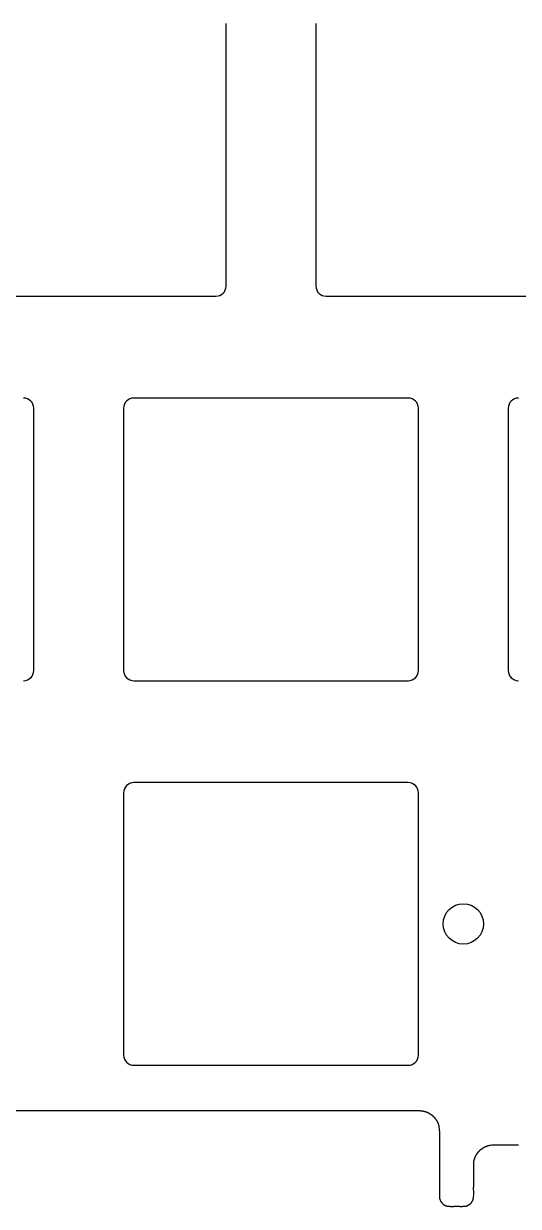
# Model space of a CAD drawing. Header units: millimetres. Extents: x -9 to 276, y -90 to 14.
# Drawn here: x 183 to 207.5, y -90.2 to -31.6 of the extents above; entities that cross this region are included whole.
import ezdxf

# ---------------------------------------------------------------- set-up
doc = ezdxf.new("R2010")
doc.units = ezdxf.units.MM
doc.layers.add('BLACK', color=7, linetype='CONTINUOUS')

msp = doc.modelspace()

# ---------------------------------------------------------------- linework, layer by layer
at = {"layer": 'BLACK', "linetype": 'Continuous'}
for p, q in [((193.03895, -44.60205), (193.03895, -31.60205)), ((197.48895, -31.60205), (197.48895, -44.60205)), ((178.93895, -45.10205), (192.53895, -45.10205)), ((197.98895, -45.10205), (211.58895, -45.10205)), ((202.06395, -50.15205), (188.46395, -50.15205)), ((183.51395, -63.65205), (183.51395, -50.65205)), ((187.96395, -50.65205), (187.96395, -63.65205)), ((202.56395, -63.65205), (202.56395, -50.65205)), ((207.01395, -50.65205), (207.01395, -63.65205)), ((188.46395, -64.15205), (202.06395, -64.15205)), ((187.964675, -69.704101), (187.964675, -82.704099)), ((202.064675, -69.2041), (188.464676, -69.2041)), ((202.564675, -82.7041), (202.564675, -69.7041)), ((188.464676, -83.2041), (202.064675, -83.2041)), ((177.178813, -85.45), (183.94907, -85.45)), ((183.94907, -85.45), (187.334198, -85.45)), ((187.334198, -85.45), (190.719326, -85.45)), ((190.719326, -85.45), (192.41189, -85.45)), ((192.41189, -85.45), (194.104454, -85.45)), ((194.104454, -85.45), (195.797018, -85.45)), ((195.797018, -85.45), (196.6433, -85.45)), ((196.6433, -85.45), (197.066441, -85.45)), ((197.066441, -85.45), (197.489582, -85.45)), ((197.489582, -85.45), (197.983726, -85.45)), ((197.983726, -85.45), (198.457241, -85.45)), ((198.457241, -85.45), (199.342385, -85.45)), ((199.342385, -85.45), (199.490443, -85.449999)), ((199.490443, -85.449999), (200.145015, -85.45)), ((200.145015, -85.45), (200.18981, -85.450001)), ((200.18981, -85.450001), (200.515387, -85.45)), ((200.515387, -85.45), (200.584093, -85.449996)), ((200.584093, -85.449996), (200.86513, -85.45)), ((200.86513, -85.45), (200.941156, -85.450012)), ((200.941156, -85.450012), (201.111631, -85.450033)), ((201.111631, -85.450033), (201.199644, -85.450026)), ((201.199644, -85.450026), (201.287696, -85.45)), ((201.287696, -85.45), (201.380877, -85.449948)), ((201.380877, -85.449948), (201.464205, -85.449901)), ((201.464205, -85.449901), (201.546798, -85.449878)), ((201.546798, -85.449878), (201.628893, -85.449903)), ((201.628893, -85.449903), (201.66983, -85.449941)), ((201.66983, -85.449941), (201.710732, -85.45)), ((201.710732, -85.45), (201.798261, -85.450187)), ((201.798261, -85.450187), (201.881102, -85.450367)), ((201.881102, -85.450367), (201.92272, -85.450428)), ((201.92272, -85.450428), (201.964519, -85.450456)), ((201.964519, -85.450456), (202.006535, -85.450438)), ((202.006535, -85.450438), (202.048803, -85.450364)), ((202.048803, -85.450364), (202.091359, -85.450222)), ((202.091359, -85.450222), (202.112757, -85.450121)), ((202.112757, -85.450121), (202.13424, -85.45)), ((202.13424, -85.45), (202.175309, -85.449713)), ((202.175309, -85.449713), (202.227036, -85.449294)), ((202.227036, -85.449294), (202.270307, -85.44894)), ((202.270307, -85.44894), (202.313389, -85.448629)), ((202.313389, -85.448629), (202.334806, -85.448502)), ((202.334806, -85.448502), (202.356111, -85.448401)), ((202.356111, -85.448401), (202.377281, -85.448332)), ((202.377281, -85.448332), (202.398297, -85.4483)), ((202.398297, -85.4483), (202.419135, -85.44831)), ((202.419135, -85.44831), (202.439774, -85.448368)), ((202.439774, -85.448368), (202.460193, -85.448478)), ((202.460193, -85.448478), (202.48037, -85.448645)), ((202.48037, -85.448645), (202.500282, -85.448876)), ((202.500282, -85.448876), (202.519909, -85.449175)), ((202.519909, -85.449175), (202.529609, -85.449352)), ((202.529609, -85.449352), (202.539229, -85.449548)), ((202.539229, -85.449548), (202.548766, -85.449764)), ((202.548766, -85.449764), (202.558219, -85.45)), ((202.558219, -85.45), (202.566895, -85.450237)), ((202.566895, -85.450237), (202.575498, -85.450494)), ((202.575498, -85.450494), (202.583523, -85.450754)), ((202.583523, -85.450754), (202.591486, -85.451033)), ((202.591486, -85.451033), (202.598992, -85.451316)), ((202.598992, -85.451316), (202.606445, -85.451619)), ((202.606445, -85.451619), (202.613525, -85.451926)), ((202.613525, -85.451926), (202.620559, -85.452253)), ((202.620559, -85.452253), (202.62728, -85.452585)), ((202.62728, -85.452585), (202.633962, -85.452936)), ((202.633962, -85.452936), (202.640377, -85.453293)), ((202.640377, -85.453293), (202.646757, -85.453669)), ((202.646757, -85.453669), (202.652907, -85.454052)), ((202.652907, -85.454052), (202.659026, -85.454453)), ((202.659026, -85.454453), (202.664944, -85.454861)), ((202.664944, -85.454861), (202.670834, -85.455288)), ((202.670834, -85.455288), (202.676548, -85.455723)), ((202.676548, -85.455723), (202.682236, -85.456176)), ((202.682236, -85.456176), (202.687767, -85.456637)), ((202.687767, -85.456637), (202.693276, -85.457116)), ((202.693276, -85.457116), (202.698645, -85.457603)), ((202.698645, -85.457603), (202.703994, -85.45811)), ((202.703994, -85.45811), (202.709217, -85.458624)), ((202.709217, -85.458624), (202.714421, -85.459157)), ((202.714421, -85.459157), (202.719513, -85.459699)), ((202.719513, -85.459699), (202.724588, -85.460259)), ((202.724588, -85.460259), (202.729561, -85.460829)), ((202.729561, -85.460829), (202.734519, -85.461417)), ((202.734519, -85.461417), (202.739384, -85.462014)), ((202.739384, -85.462014), (202.744235, -85.462631)), ((202.744235, -85.462631), (202.749003, -85.463256)), ((202.749003, -85.463256), (202.753759, -85.463901)), ((202.753759, -85.463901), (202.758437, -85.464556)), ((202.758437, -85.464556), (202.763106, -85.465229)), ((202.763106, -85.465229), (202.767704, -85.465913)), ((202.767704, -85.465913), (202.772293, -85.466616)), ((202.772293, -85.466616), (202.776818, -85.467329)), ((202.776818, -85.467329), (202.781335, -85.468062)), ((202.781335, -85.468062), (202.785794, -85.468805)), ((202.785794, -85.468805), (202.790245, -85.469568)), ((202.790245, -85.469568), (202.794644, -85.470342)), ((202.794644, -85.470342), (202.799036, -85.471136)), ((202.799036, -85.471136), (202.803381, -85.471941)), ((202.803381, -85.471941), (202.807719, -85.472766)), ((202.807719, -85.472766), (202.812015, -85.473603)), ((202.812015, -85.473603), (202.816305, -85.474459)), ((202.816305, -85.474459), (202.820556, -85.475328)), ((202.820556, -85.475328), (202.824803, -85.476217)), ((202.824803, -85.476217), (202.829015, -85.477119)), ((202.829015, -85.477119), (202.833223, -85.478041)), ((202.833223, -85.478041), (202.837399, -85.478976)), ((202.837399, -85.478976), (202.841573, -85.479932)), ((202.841573, -85.479932), (202.845719, -85.480902)), ((202.845719, -85.480902), (202.849863, -85.481891)), ((202.849863, -85.481891), (202.853981, -85.482896)), ((202.853981, -85.482896), (202.858098, -85.483921)), ((202.858098, -85.483921), (202.862193, -85.484961)), ((202.862193, -85.484961), (202.866288, -85.486021)), ((202.866288, -85.486021), (202.870363, -85.487098)), ((202.870363, -85.487098), (202.874439, -85.488195)), ((202.874439, -85.488195), (202.878497, -85.489308)), ((202.878497, -85.489308), (202.882557, -85.490443)), ((202.882557, -85.490443), (202.886603, -85.491595)), ((202.886603, -85.491595), (202.890651, -85.492768)), ((202.890651, -85.492768), (202.89468, -85.493956)), ((202.89468, -85.493956), (202.902746, -85.496398)), ((202.902746, -85.496398), (202.91083, -85.498929)), ((202.91083, -85.498929), (202.918929, -85.501548)), ((202.918929, -85.501548), (202.92704, -85.504256)), ((202.92704, -85.504256), (202.935161, -85.507052)), ((202.935161, -85.507052), (202.939225, -85.508482)), ((202.939225, -85.508482), (202.943289, -85.509934)), ((202.943289, -85.509934), (202.947355, -85.511408)), ((202.947355, -85.511408), (202.951421, -85.512903)), ((202.951421, -85.512903), (202.955488, -85.51442)), ((202.955488, -85.51442), (202.959555, -85.515958)), ((202.959555, -85.515958), (202.963621, -85.517518)), ((202.963621, -85.517518), (202.967687, -85.519098)), ((202.967687, -85.519098), (202.971752, -85.5207)), ((202.971752, -85.5207), (202.975816, -85.522323)), ((202.975816, -85.522323), (202.979877, -85.523966)), ((202.979877, -85.523966), (202.983938, -85.525631)), ((202.983938, -85.525631), (202.987995, -85.527316)), ((202.987995, -85.527316), (202.99205, -85.529022)), ((202.99205, -85.529022), (202.996102, -85.530748)), ((202.996102, -85.530748), (203.000151, -85.532494)), ((203.000151, -85.532494), (203.004196, -85.534261)), ((203.004196, -85.534261), (203.008237, -85.536048)), ((203.008237, -85.536048), (203.012274, -85.537855)), ((203.012274, -85.537855), (203.016307, -85.539682)), ((203.016307, -85.539682), (203.020333, -85.541528)), ((203.020333, -85.541528), (203.024356, -85.543394)), ((203.024356, -85.543394), (203.028371, -85.54528)), ((203.028371, -85.54528), (203.032383, -85.547185)), ((203.032383, -85.547185), (203.036386, -85.549109)), ((203.036386, -85.549109), (203.040386, -85.551053)), ((203.040386, -85.551053), (203.044376, -85.553014)), ((203.044376, -85.553014), (203.048361, -85.554996)), ((203.048361, -85.554996), (203.052336, -85.556995)), ((203.052336, -85.556995), (203.056307, -85.559014)), ((203.056307, -85.559014), (203.060266, -85.561051)), ((203.060266, -85.561051), (203.06422, -85.563106)), ((203.06422, -85.563106), (203.068163, -85.565179)), ((203.068163, -85.565179), (203.0721, -85.567271)), ((203.0721, -85.567271), (203.076024, -85.569379)), ((203.076024, -85.569379), (203.079943, -85.571507)), ((203.079943, -85.571507), (203.083848, -85.57365)), ((203.083848, -85.57365), (203.087747, -85.575812)), ((203.087747, -85.575812), (203.091632, -85.57799)), ((203.091632, -85.57799), (203.09551, -85.580187)), ((203.09551, -85.580187), (203.099374, -85.582399)), ((203.099374, -85.582399), (203.10323, -85.58463)), ((203.10323, -85.58463), (203.107071, -85.586875)), ((203.107071, -85.586875), (203.110905, -85.589139)), ((203.110905, -85.589139), (203.114723, -85.591417)), ((203.114723, -85.591417), (203.118533, -85.593713)), ((203.118533, -85.593713), (203.122327, -85.596023)), ((203.122327, -85.596023), (203.126112, -85.598352)), ((203.126112, -85.598352), (203.12988, -85.600693)), ((203.12988, -85.600693), (203.13364, -85.603053)), ((203.13364, -85.603053), (203.137382, -85.605425)), ((203.137382, -85.605425), (203.141116, -85.607816)), ((203.141116, -85.607816), (203.14483, -85.610218)), ((203.14483, -85.610218), (203.148536, -85.612639)), ((203.148536, -85.612639), (203.152223, -85.615071)), ((203.152223, -85.615071), (203.155901, -85.617521)), ((203.155901, -85.617521), (203.159559, -85.619982)), ((203.159559, -85.619982), (203.163208, -85.622461)), ((203.163208, -85.622461), (203.166836, -85.62495)), ((203.166836, -85.62495), (203.170455, -85.627457)), ((203.170455, -85.627457), (203.174053, -85.629975)), ((203.174053, -85.629975), (203.177641, -85.632509)), ((203.177641, -85.632509), (203.181208, -85.635054)), ((203.181208, -85.635054), (203.184765, -85.637615)), ((203.184765, -85.637615), (203.1883, -85.640186)), ((203.1883, -85.640186), (203.191825, -85.642774)), ((203.191825, -85.642774), (203.195328, -85.645371)), ((203.195328, -85.645371), (203.19882, -85.647985)), ((203.19882, -85.647985), (203.204797, -85.652517)), ((203.204797, -85.652517), (203.211667, -85.65782)), ((203.211667, -85.65782), (203.218521, -85.663211)), ((203.218521, -85.663211), (203.225356, -85.66869)), ((203.225356, -85.66869), (203.232171, -85.674255)), ((203.232171, -85.674255), (203.238966, -85.679905)), ((203.238966, -85.679905), (203.245738, -85.685641)), ((203.245738, -85.685641), (203.252486, -85.691462)), ((203.252486, -85.691462), (203.259208, -85.697366)), ((203.259208, -85.697366), (203.265904, -85.703352)), ((203.265904, -85.703352), (203.272571, -85.709421)), ((203.272571, -85.709421), (203.279208, -85.715569)), ((203.279208, -85.715569), (203.285813, -85.721797)), ((203.285813, -85.721797), (203.292385, -85.728104)), ((203.292385, -85.728104), (203.298922, -85.734487)), ((203.298922, -85.734487), (203.305421, -85.740946)), ((203.305421, -85.740946), (203.311883, -85.747479)), ((203.311883, -85.747479), (203.318303, -85.754085)), ((203.318303, -85.754085), (203.324682, -85.760762)), ((203.324682, -85.760762), (203.331017, -85.767508)), ((203.331017, -85.767508), (203.337306, -85.774323)), ((203.337306, -85.774323), (203.343547, -85.781204)), ((203.343547, -85.781204), (203.349739, -85.788149)), ((203.349739, -85.788149), (203.35588, -85.795156)), ((203.35588, -85.795156), (203.361967, -85.802225)), ((203.361967, -85.802225), (203.368, -85.809351)), ((203.368, -85.809351), (203.373975, -85.816534)), ((203.373975, -85.816534), (203.379892, -85.823771)), ((203.379892, -85.823771), (203.385748, -85.83106)), ((203.385748, -85.83106), (203.391542, -85.838399)), ((203.391542, -85.838399), (203.397271, -85.845785)), ((203.397271, -85.845785), (203.402934, -85.853216)), ((203.402934, -85.853216), (203.408529, -85.860689)), ((203.408529, -85.860689), (203.414054, -85.868202)), ((203.414054, -85.868202), (203.419507, -85.875753)), ((203.419507, -85.875753), (203.424886, -85.883338)), ((203.424886, -85.883338), (203.430191, -85.890955)), ((203.430191, -85.890955), (203.432815, -85.894775)), ((203.432815, -85.894775), (203.435418, -85.898601)), ((203.435418, -85.898601), (203.438003, -85.902435)), ((203.438003, -85.902435), (203.440567, -85.906274)), ((203.440567, -85.906274), (203.443112, -85.91012)), ((203.443112, -85.91012), (203.445636, -85.913971)), ((203.445636, -85.913971), (203.446335, -85.915044)), ((203.446335, -85.915044), (203.448833, -85.918902)), ((203.448833, -85.918902), (203.45131, -85.922764)), ((203.45131, -85.922764), (203.453753, -85.92661)), ((203.453753, -85.92661), (203.456175, -85.930461)), ((203.456175, -85.930461), (203.458563, -85.934297)), ((203.458563, -85.934297), (203.460932, -85.938138)), ((203.460932, -85.938138), (203.463268, -85.941964)), ((203.463268, -85.941964), (203.465584, -85.945797)), ((203.465584, -85.945797), (203.467869, -85.949616)), ((203.467869, -85.949616), (203.470134, -85.953442)), ((203.470134, -85.953442), (203.472368, -85.957255)), ((203.472368, -85.957255), (203.474583, -85.961075)), ((203.474583, -85.961075), (203.476769, -85.964884)), ((203.476769, -85.964884), (203.478935, -85.9687)), ((203.478935, -85.9687), (203.481073, -85.972505)), ((203.481073, -85.972505), (203.483191, -85.976318)), ((203.483191, -85.976318), (203.485282, -85.980122)), ((203.485282, -85.980122), (203.487354, -85.983934)), ((203.487354, -85.983934), (203.489399, -85.987738)), ((203.489399, -85.987738), (203.491425, -85.991549)), ((203.491425, -85.991549), (203.493425, -85.995353)), ((203.493425, -85.995353), (203.495406, -85.999166)), ((203.495406, -85.999166), (203.497362, -86.002972)), ((203.497362, -86.002972), (203.499299, -86.006787)), ((203.499299, -86.006787), (203.501212, -86.010597)), ((203.501212, -86.010597), (203.503106, -86.014416)), ((203.503106, -86.014416), (203.504976, -86.01823)), ((203.504976, -86.01823), (203.506828, -86.022054)), ((203.506828, -86.022054), (203.508657, -86.025874)), ((203.508657, -86.025874), (203.510467, -86.029704)), ((203.510467, -86.029704), (203.512255, -86.033531)), ((203.512255, -86.033531), (203.514024, -86.037368)), ((203.514024, -86.037368), (203.515771, -86.041204)), ((203.515771, -86.041204), (203.5175, -86.045049)), ((203.5175, -86.045049), (203.519208, -86.048895)), ((203.519208, -86.048895), (203.520898, -86.05275)), ((203.520898, -86.05275), (203.522566, -86.056606)), ((203.522566, -86.056606), (203.524217, -86.060472)), ((203.524217, -86.060472), (203.525847, -86.06434)), ((203.525847, -86.06434), (203.527459, -86.068218)), ((203.527459, -86.068218), (203.529051, -86.072099)), ((203.529051, -86.072099), (203.530625, -86.07599)), ((203.530625, -86.07599), (203.53218, -86.079885)), ((203.53218, -86.079885), (203.533717, -86.083791)), ((203.533717, -86.083791), (203.535234, -86.087701)), ((203.535234, -86.087701), (203.536734, -86.091622)), ((203.536734, -86.091622), (203.538215, -86.095549)), ((203.538215, -86.095549), (203.539679, -86.099487)), ((203.539679, -86.099487), (203.541124, -86.103432)), ((203.541124, -86.103432), (203.542551, -86.107388)), ((203.542551, -86.107388), (203.54396, -86.111352)), ((203.54396, -86.111352), (203.545352, -86.115327)), ((203.545352, -86.115327), (203.546726, -86.11931)), ((203.546726, -86.11931), (203.548082, -86.123306)), ((203.548082, -86.123306), (203.549421, -86.127311)), ((203.549421, -86.127311), (203.550742, -86.131327)), ((203.550742, -86.131327), (203.552046, -86.135355)), ((203.552046, -86.135355), (203.553333, -86.139394)), ((203.553333, -86.139394), (203.554602, -86.143445)), ((203.554602, -86.143445), (203.555855, -86.147508)), ((203.555855, -86.147508), (203.55709, -86.151584)), ((203.55709, -86.151584), (203.558308, -86.155672)), ((203.558308, -86.155672), (203.559509, -86.159774)), ((203.559509, -86.159774), (203.560693, -86.163889)), ((203.560693, -86.163889), (203.561861, -86.168018)), ((203.561861, -86.168018), (203.563011, -86.17216)), ((203.563011, -86.17216), (203.565262, -86.180488)), ((203.565262, -86.180488), (203.567445, -86.188876)), ((203.567445, -86.188876), (203.569562, -86.197326)), ((203.569562, -86.197326), (203.571613, -86.205842)), ((203.571613, -86.205842), (203.573597, -86.214424)), ((203.573597, -86.214424), (203.575516, -86.223077)), ((203.575516, -86.223077), (203.577368, -86.231802)), ((203.577368, -86.231802), (203.577486, -86.232369)), ((203.577486, -86.232369), (203.599786, -86.392248)), ((203.599786, -86.392248), (203.600003, -86.395677)), ((203.600003, -86.395677), (203.600192, -86.398987)), ((203.600192, -86.398987), (203.600346, -86.402058)), ((203.600346, -86.402058), (203.600479, -86.405094)), ((203.600479, -86.405094), (203.600686, -86.411188)), ((203.600686, -86.411188), (203.600832, -86.417871)), ((203.600832, -86.417871), (203.600931, -86.42602)), ((203.600931, -86.42602), (203.600993, -86.437537)), ((203.600993, -86.437537), (203.601023, -86.44901)), ((203.601023, -86.44901), (203.601038, -86.455076)), ((203.601038, -86.455076), (203.601219, -86.511884)), ((203.601219, -86.511884), (203.601345, -86.549199)), ((203.601345, -86.549199), (203.601455, -86.586371)), ((203.601455, -86.586371), (203.601552, -86.638177)), ((203.601574, -86.687853), (203.60153, -86.741799)), ((203.601552, -86.638177), (203.601574, -86.687853)), ((203.601455, -86.803515), (203.601421, -86.875122)), ((203.601421, -86.875122), (203.601443, -86.985036)), ((203.601443, -86.985036), (203.601455, -87.020659)), ((203.601504, -86.762297), (203.601455, -86.803515)), ((203.601455, -87.020659), (203.601476, -87.202096)), ((203.601476, -87.202096), (203.601466, -87.342363)), ((203.60153, -86.741799), (203.601504, -86.762297)), ((205.756993, -87.304658), (205.760678, -87.30229)), ((205.760678, -87.30229), (205.764369, -87.299943)), ((205.764369, -87.299943), (205.768071, -87.297613)), ((205.768071, -87.297613), (205.771777, -87.295303)), ((205.771777, -87.295303), (205.775494, -87.29301)), ((205.775494, -87.29301), (205.779216, -87.290737)), ((205.779216, -87.290737), (205.782948, -87.288482)), ((205.782948, -87.288482), (205.786685, -87.286248)), ((205.786685, -87.286248), (205.790431, -87.284031)), ((205.790431, -87.284031), (205.794182, -87.281835)), ((205.794182, -87.281835), (205.797942, -87.279656)), ((205.797942, -87.279656), (205.801707, -87.277498)), ((205.801707, -87.277498), (205.805481, -87.275358)), ((205.805481, -87.275358), (205.808922, -87.273426)), ((205.808922, -87.273426), (205.816498, -87.26924)), ((205.816498, -87.26924), (205.824157, -87.265099)), ((205.824157, -87.265099), (205.831898, -87.261005)), ((205.831898, -87.261005), (205.83972, -87.256958)), ((205.83972, -87.256958), (205.847621, -87.25296)), ((205.847621, -87.25296), (205.855599, -87.249012)), ((205.855599, -87.249012), (205.863652, -87.245116)), ((205.863652, -87.245116), (205.871779, -87.241272)), ((205.871779, -87.241272), (205.879978, -87.237483)), ((205.879978, -87.237483), (205.888245, -87.23375)), ((205.888245, -87.23375), (205.89658, -87.230074)), ((205.89658, -87.230074), (205.904979, -87.226457)), ((205.904979, -87.226457), (205.913441, -87.2229)), ((205.913441, -87.2229), (205.921961, -87.219404)), ((205.921961, -87.219404), (205.930537, -87.215972)), ((205.930537, -87.215972), (205.939166, -87.212604)), ((205.939166, -87.212604), (205.947845, -87.209303)), ((205.947845, -87.209303), (205.95657, -87.206069)), ((205.95657, -87.206069), (205.965338, -87.202904)), ((205.965338, -87.202904), (205.974144, -87.19981)), ((205.974144, -87.19981), (205.982985, -87.196788)), ((205.982985, -87.196788), (205.991857, -87.19384)), ((205.991857, -87.19384), (206.000755, -87.190967)), ((206.000755, -87.190967), (206.009675, -87.188171)), ((206.009675, -87.188171), (206.018612, -87.185453)), ((206.018612, -87.185453), (206.027562, -87.182814)), ((206.027562, -87.182814), (206.036519, -87.180257)), ((206.036519, -87.180257), (206.045478, -87.177781)), ((206.045478, -87.177781), (206.054434, -87.175389)), ((206.054434, -87.175389), (206.063381, -87.173082)), ((206.063381, -87.173082), (206.072315, -87.17086)), ((206.072315, -87.17086), (206.081228, -87.168726)), ((206.081228, -87.168726), (206.090116, -87.166679)), ((206.090116, -87.166679), (206.094551, -87.165689)), ((206.094551, -87.165689), (206.098973, -87.164722)), ((206.098973, -87.164722), (206.103389, -87.163777)), ((206.103389, -87.163777), (206.107792, -87.162854)), ((206.107792, -87.162854), (206.112187, -87.161954)), ((206.112187, -87.161954), (206.116568, -87.161077)), ((206.116568, -87.161077), (206.120938, -87.160223)), ((206.120938, -87.160223), (206.125293, -87.159392)), ((206.125293, -87.159392), (206.128916, -87.158716)), ((206.128916, -87.158716), (206.208147, -87.148091)), ((206.208147, -87.148091), (206.288762, -87.14382)), ((206.288762, -87.14382), (206.293386, -87.143699)), ((206.293386, -87.143699), (206.297444, -87.143616)), ((206.297444, -87.143616), (206.300659, -87.143571)), ((206.300659, -87.143571), (206.303776, -87.143547)), ((206.303776, -87.143547), (206.310652, -87.143552)), ((206.310652, -87.143552), (206.319046, -87.143605)), ((206.319046, -87.143605), (206.330015, -87.143678)), ((206.330015, -87.143678), (206.344986, -87.143744)), ((206.344986, -87.143744), (206.370901, -87.143788)), ((206.370901, -87.143788), (206.414495, -87.143788)), ((206.414495, -87.143788), (206.468285, -87.143745)), ((206.468285, -87.143745), (206.498436, -87.143718)), ((206.498436, -87.143718), (206.562427, -87.1437)), ((206.562427, -87.1437), (206.589839, -87.143711)), ((206.589839, -87.143711), (206.607008, -87.143718)), ((206.607008, -87.143718), (206.71558, -87.143718)), ((206.71558, -87.143718), (206.764672, -87.1437)), ((206.764672, -87.1437), (206.849271, -87.143677)), ((206.849271, -87.143677), (206.89105, -87.143686)), ((206.89105, -87.143686), (206.932724, -87.143718)), ((206.932724, -87.143718), (206.977809, -87.143781)), ((206.977809, -87.143781), (207.020311, -87.143841)), ((207.020311, -87.143841), (207.063091, -87.143871)), ((207.063091, -87.143871), (207.084615, -87.143865)), ((207.084615, -87.143865), (207.106244, -87.14384)), ((207.106244, -87.14384), (207.127991, -87.143792)), ((207.127991, -87.143792), (207.149867, -87.143718)), ((207.149867, -87.143718), (207.185979, -87.143542)), ((207.185979, -87.143542), (207.19714, -87.143481)), ((207.19714, -87.143481), (207.241109, -87.143258)), ((207.241109, -87.143258), (207.262896, -87.143181)), ((207.262896, -87.143181), (207.284457, -87.143148)), ((207.284457, -87.143148), (207.305721, -87.14317)), ((207.305721, -87.14317), (207.316218, -87.143207)), ((207.316218, -87.143207), (207.326615, -87.143263)), ((207.326615, -87.143263), (207.336901, -87.143341)), ((207.336901, -87.143341), (207.347068, -87.143441)), ((207.347068, -87.143441), (207.357108, -87.143566)), ((207.357108, -87.143566), (207.36701, -87.143718)), ((207.36701, -87.143718), (207.3749, -87.143861)), ((207.3749, -87.143861), (207.382697, -87.144023)), ((207.382697, -87.144023), (207.390092, -87.144197)), ((207.390092, -87.144197), (207.397406, -87.144389)), ((207.397406, -87.144389), (207.40438, -87.144593)), ((207.40438, -87.144593), (207.411283, -87.144816)), ((207.411283, -87.144816), (207.417895, -87.145049)), ((207.417895, -87.145049), (207.424444, -87.145301)), ((207.424444, -87.145301), (207.430741, -87.145563)), ((207.430741, -87.145563), (207.436982, -87.145844)), ((207.436982, -87.145844), (207.443003, -87.146134)), ((207.443003, -87.146134), (207.448973, -87.146443)), ((207.448973, -87.146443), (207.454751, -87.146762)), ((207.454751, -87.146762), (207.460482, -87.147099)), ((207.460482, -87.147099), (207.466043, -87.147445)), ((207.466043, -87.147445), (207.471563, -87.14781)), ((207.471563, -87.14781), (207.476931, -87.148185)), ((207.476931, -87.148185), (207.482262, -87.148578)), ((207.482262, -87.148578), (207.487459, -87.148981)), ((207.487459, -87.148981), (207.492621, -87.149401)), ((207.492621, -87.149401), (207.497663, -87.149832)), ((207.497663, -87.149832), (207.502674, -87.150281)), ((207.502674, -87.150281), (207.507577, -87.15074)), ((207.507577, -87.15074), (207.512453, -87.151217)), ((207.512453, -87.151217), (207.517233, -87.151705)), ((203.601456, -87.454947), (203.601455, -87.620364)), ((203.601455, -87.620364), (203.601456, -87.672091)), ((203.601466, -87.342363), (203.601456, -87.454947)), ((203.601456, -87.672091), (203.601456, -87.780663)), ((203.601456, -87.780663), (203.601456, -87.889235)), ((205.31764, -87.964088), (205.360435, -87.805377)), ((205.360435, -87.805377), (205.3634, -87.797227)), ((205.3634, -87.797227), (205.366451, -87.789074)), ((205.366451, -87.789074), (205.369588, -87.78092)), ((205.369588, -87.78092), (205.37281, -87.772767)), ((205.37281, -87.772767), (205.376118, -87.764616)), ((205.376118, -87.764616), (205.379509, -87.756471)), ((205.379509, -87.756471), (205.382985, -87.748332)), ((205.382985, -87.748332), (205.386543, -87.740203)), ((205.386543, -87.740203), (205.390184, -87.732085)), ((205.390184, -87.732085), (205.393907, -87.72398)), ((205.393907, -87.72398), (205.397711, -87.715891)), ((205.397711, -87.715891), (205.401595, -87.707819)), ((205.401595, -87.707819), (205.403567, -87.70379)), ((205.403567, -87.70379), (205.405559, -87.699766)), ((205.405559, -87.699766), (205.407571, -87.695748)), ((205.407571, -87.695748), (205.409601, -87.691735)), ((205.409601, -87.691735), (205.411652, -87.687729)), ((205.411652, -87.687729), (205.413722, -87.683728)), ((205.413722, -87.683728), (205.415811, -87.679734)), ((205.415811, -87.679734), (205.417919, -87.675746)), ((205.417919, -87.675746), (205.420046, -87.671765)), ((205.420046, -87.671765), (205.422192, -87.667792)), ((205.422192, -87.667792), (205.424356, -87.663826)), ((205.424356, -87.663826), (205.42654, -87.659867)), ((205.42654, -87.659867), (205.428741, -87.655916)), ((205.428741, -87.655916), (205.430962, -87.651973)), ((205.430962, -87.651973), (205.4332, -87.64804)), ((205.4332, -87.64804), (205.435457, -87.644114)), ((205.435457, -87.644114), (205.437731, -87.640197)), ((205.437731, -87.640197), (205.440024, -87.636289)), ((205.440024, -87.636289), (205.442333, -87.632392)), ((205.442333, -87.632392), (205.444662, -87.628502)), ((205.444662, -87.628502), (205.447006, -87.624624)), ((205.447006, -87.624624), (205.44937, -87.620754)), ((205.44937, -87.620754), (205.451749, -87.616896)), ((205.451749, -87.616896), (205.454146, -87.613047)), ((205.454146, -87.613047), (205.456559, -87.609211)), ((205.456559, -87.609211), (205.45899, -87.605383)), ((205.45899, -87.605383), (205.461437, -87.601569)), ((205.461437, -87.601569), (205.463901, -87.597764)), ((205.463901, -87.597764), (205.46638, -87.593973)), ((205.46638, -87.593973), (205.468877, -87.590191)), ((205.468877, -87.590191), (205.471389, -87.586423)), ((205.471389, -87.586423), (205.473918, -87.582666)), ((205.473918, -87.582666), (205.476461, -87.578923)), ((205.476461, -87.578923), (205.479021, -87.575191)), ((205.479021, -87.575191), (205.481595, -87.571473)), ((205.481595, -87.571473), (205.484187, -87.567767)), ((205.484187, -87.567767), (205.486791, -87.564076)), ((205.486791, -87.564076), (205.489413, -87.560396)), ((205.489413, -87.560396), (205.492047, -87.556732)), ((205.492047, -87.556732), (205.494698, -87.55308)), ((205.494698, -87.55308), (205.497362, -87.549444)), ((205.497362, -87.549444), (205.500042, -87.545819)), ((205.500042, -87.545819), (205.502734, -87.542212)), ((205.502734, -87.542212), (205.505443, -87.538617)), ((205.505443, -87.538617), (205.508163, -87.535039)), ((205.508163, -87.535039), (205.5109, -87.531473)), ((205.5109, -87.531473), (205.513647, -87.527926)), ((205.513647, -87.527926), (205.516411, -87.52439)), ((205.516411, -87.52439), (205.519185, -87.520873)), ((205.519185, -87.520873), (205.521976, -87.517368)), ((205.521976, -87.517368), (205.524776, -87.513883)), ((205.524776, -87.513883), (205.527593, -87.51041)), ((205.527593, -87.51041), (205.530419, -87.506957)), ((205.530419, -87.506957), (205.533261, -87.503516)), ((205.533261, -87.503516), (205.535159, -87.501235)), ((205.535159, -87.501235), (205.540893, -87.494428)), ((205.540893, -87.494428), (205.546692, -87.487669)), ((205.546692, -87.487669), (205.552553, -87.48096)), ((205.552553, -87.48096), (205.558477, -87.4743)), ((205.558477, -87.4743), (205.564463, -87.467691)), ((205.564463, -87.467691), (205.57051, -87.461135)), ((205.57051, -87.461135), (205.576616, -87.454631)), ((205.576616, -87.454631), (205.582782, -87.448181)), ((205.582782, -87.448181), (205.589006, -87.441787)), ((205.589006, -87.441787), (205.592139, -87.43861)), ((205.592139, -87.43861), (205.595287, -87.435448)), ((205.595287, -87.435448), (205.598448, -87.4323)), ((205.598448, -87.4323), (205.601624, -87.429166)), ((205.601624, -87.429166), (205.604813, -87.426046)), ((205.604813, -87.426046), (205.608017, -87.422941)), ((205.608017, -87.422941), (205.611233, -87.419851)), ((205.611233, -87.419851), (205.614464, -87.416776)), ((205.614464, -87.416776), (205.617707, -87.413715)), ((205.617707, -87.413715), (205.620965, -87.41067)), ((205.620965, -87.41067), (205.624234, -87.407639)), ((205.624234, -87.407639), (205.627518, -87.404624)), ((205.627518, -87.404624), (205.630813, -87.401624)), ((205.630813, -87.401624), (205.634123, -87.39864)), ((205.634123, -87.39864), (205.637444, -87.395671)), ((205.637444, -87.395671), (205.640778, -87.392717)), ((205.640778, -87.392717), (205.644124, -87.38978)), ((205.644124, -87.38978), (205.647483, -87.386858)), ((205.647483, -87.386858), (205.650853, -87.383953)), ((205.650853, -87.383953), (205.654236, -87.381063)), ((205.654236, -87.381063), (205.657631, -87.378189)), ((205.657631, -87.378189), (205.661037, -87.375332)), ((205.661037, -87.375332), (205.664455, -87.372491)), ((205.664455, -87.372491), (205.667885, -87.369666)), ((205.667885, -87.369666), (205.671326, -87.366859)), ((205.671326, -87.366859), (205.674778, -87.364067)), ((205.674778, -87.364067), (205.678241, -87.361293)), ((205.678241, -87.361293), (205.681716, -87.358535)), ((205.681716, -87.358535), (205.685201, -87.355794)), ((205.685201, -87.355794), (205.688697, -87.35307)), ((205.688697, -87.35307), (205.692203, -87.350363)), ((205.692203, -87.350363), (205.695721, -87.347673)), ((205.695721, -87.347673), (205.699248, -87.345002)), ((205.699248, -87.345002), (205.702787, -87.342346)), ((205.702787, -87.342346), (205.706334, -87.339709)), ((205.706334, -87.339709), (205.709892, -87.337088)), ((205.709892, -87.337088), (205.713459, -87.334486)), ((205.713459, -87.334486), (205.717037, -87.331901)), ((205.717037, -87.331901), (205.720624, -87.329335)), ((205.720624, -87.329335), (205.724221, -87.326785)), ((205.724221, -87.326785), (205.727826, -87.324254)), ((205.727826, -87.324254), (205.731442, -87.32174)), ((205.731442, -87.32174), (205.735065, -87.319246)), ((205.735065, -87.319246), (205.738699, -87.316768)), ((205.738699, -87.316768), (205.74234, -87.31431)), ((205.74234, -87.31431), (205.745992, -87.311869)), ((205.745992, -87.311869), (205.74965, -87.309447)), ((205.74965, -87.309447), (205.753318, -87.307042)), ((205.753318, -87.307042), (205.756993, -87.304658)), ((203.601456, -87.889235), (203.601456, -88.098687)), ((203.601456, -88.098687), (203.601457, -88.294684)), ((203.601457, -88.294684), (203.601457, -88.646312)), ((205.301469, -88.614583), (205.301706, -88.358572)), ((205.301706, -88.358572), (205.30267, -88.235796)), ((205.30267, -88.235796), (205.303356, -88.180126)), ((205.303356, -88.180126), (205.303589, -88.161115)), ((205.303589, -88.161115), (205.304201, -88.111287)), ((205.304201, -88.111287), (205.306866, -88.038982)), ((205.306866, -88.038982), (205.31764, -87.964088)), ((203.601457, -88.646312), (203.601456, -88.804908)), ((203.601456, -88.804908), (203.601457, -89.188108)), ((205.301458, -88.986758), (205.301461, -88.787563)), ((205.301458, -89.009141), (205.301458, -88.986758)), ((205.301458, -89.09533), (205.301458, -89.009141)), ((205.301461, -88.787563), (205.301469, -88.614583)), ((203.601453, -89.531748), (203.601447, -89.565583)), ((203.601447, -89.565583), (203.60147, -89.593162)), ((203.601458, -89.514623), (203.601453, -89.531748)), ((203.601457, -89.188108), (203.601462, -89.2941)), ((203.601462, -89.2941), (203.601458, -89.514623)), ((203.60147, -89.593162), (203.601576, -89.62572)), ((203.601576, -89.62572), (203.601604, -89.63215)), ((203.601604, -89.63215), (203.601681, -89.650532)), ((205.301096, -89.699004), (205.301458, -89.63819)), ((205.301414, -89.365101), (205.301424, -89.2906)), ((205.301458, -89.421046), (205.301414, -89.365101)), ((205.301424, -89.2906), (205.301435, -89.264556)), ((205.301435, -89.264556), (205.301458, -89.203902)), ((205.301459, -89.108203), (205.301458, -89.09533)), ((205.301458, -89.203902), (205.301459, -89.108203)), ((205.301536, -89.463698), (205.301458, -89.421046)), ((205.301458, -89.63819), (205.301588, -89.598492)), ((205.301629, -89.518441), (205.301536, -89.463698)), ((205.301588, -89.598492), (205.301643, -89.559362)), ((205.301643, -89.559362), (205.301629, -89.518441)), ((203.601681, -89.650532), (203.601741, -89.671752)), ((203.601741, -89.671752), (203.601748, -89.67568)), ((203.601748, -89.67568), (203.601773, -89.687656)), ((203.601773, -89.687656), (203.601834, -89.699688)), ((203.601834, -89.699688), (203.60273, -89.728258)), ((203.60273, -89.728258), (203.613652, -89.803444)), ((203.613652, -89.803444), (203.614341, -89.806534)), ((203.614341, -89.806534), (203.615051, -89.809625)), ((203.615051, -89.809625), (203.615778, -89.812705)), ((203.615778, -89.812705), (203.616527, -89.815785)), ((203.616527, -89.815785), (203.617293, -89.818855)), ((203.617293, -89.818855), (203.61808, -89.821924)), ((203.61808, -89.821924), (203.618885, -89.824981)), ((203.618885, -89.824981), (203.619711, -89.828038)), ((203.619711, -89.828038), (203.620553, -89.831082)), ((203.620553, -89.831082), (203.621416, -89.834124)), ((203.621416, -89.834124), (203.622297, -89.837153)), ((203.622297, -89.837153), (203.623197, -89.840181)), ((203.623197, -89.840181), (203.624115, -89.843195)), ((203.624115, -89.843195), (203.625053, -89.846206)), ((203.625053, -89.846206), (203.626007, -89.849203)), ((203.626007, -89.849203), (203.626982, -89.852198)), ((203.626982, -89.852198), (203.627972, -89.855177)), ((203.627972, -89.855177), (203.628983, -89.858153)), ((203.628983, -89.858153), (203.63001, -89.861114)), ((203.63001, -89.861114), (203.631057, -89.864071)), ((203.631057, -89.864071), (203.632119, -89.867012)), ((203.632119, -89.867012), (203.633202, -89.869949)), ((203.633202, -89.869949), (203.634299, -89.87287)), ((203.634299, -89.87287), (203.635417, -89.875786)), ((203.635417, -89.875786), (203.636549, -89.878685)), ((203.636549, -89.878685), (203.637702, -89.88158)), ((203.637702, -89.88158), (203.638868, -89.884457)), ((203.638868, -89.884457), (203.640055, -89.887329)), ((203.640055, -89.887329), (203.641256, -89.890183)), ((203.641256, -89.890183), (203.642476, -89.893032)), ((203.642476, -89.893032), (203.643711, -89.895862)), ((203.643711, -89.895862), (203.644965, -89.898688)), ((203.644965, -89.898688), (203.646232, -89.901494)), ((203.646232, -89.901494), (203.647519, -89.904294)), ((203.647519, -89.904294), (203.648819, -89.907076)), ((203.648819, -89.907076), (203.650139, -89.909851)), ((203.650139, -89.909851), (203.651472, -89.912607)), ((203.651472, -89.912607), (203.652824, -89.915357)), ((203.652824, -89.915357), (203.654188, -89.918087)), ((203.654188, -89.918087), (203.655572, -89.92081)), ((203.655572, -89.92081), (203.656968, -89.923514)), ((203.656968, -89.923514), (203.658383, -89.92621)), ((203.658383, -89.92621), (203.659811, -89.928887)), ((203.659811, -89.928887), (203.661257, -89.931556)), ((203.661257, -89.931556), (203.662715, -89.934205)), ((203.662715, -89.934205), (203.664192, -89.936847)), ((203.664192, -89.936847), (203.665681, -89.939468)), ((203.665681, -89.939468), (203.667188, -89.942082)), ((203.667188, -89.942082), (203.668707, -89.944675)), ((203.668707, -89.944675), (203.670244, -89.94726)), ((203.670244, -89.94726), (203.671793, -89.949824)), ((203.671793, -89.949824), (203.67336, -89.952381)), ((203.67336, -89.952381), (203.674937, -89.954916)), ((203.674937, -89.954916), (203.676534, -89.957443)), ((203.676534, -89.957443), (203.679694, -89.962338)), ((203.679694, -89.962338), (203.682982, -89.967284)), ((203.682982, -89.967284), (203.68636, -89.972223)), ((203.68636, -89.972223), (203.68983, -89.977153)), ((203.68983, -89.977153), (203.69339, -89.982074)), ((203.69339, -89.982074), (203.697041, -89.986982)), ((203.697041, -89.986982), (203.700781, -89.991878)), ((203.700781, -89.991878), (203.70461, -89.996758)), ((203.70461, -89.996758), (203.708527, -90.001621)), ((203.708527, -90.001621), (203.712531, -90.006466)), ((203.712531, -90.006466), (203.716623, -90.011291)), ((203.716623, -90.011291), (203.7208, -90.016092)), ((203.7208, -90.016092), (203.725061, -90.020869)), ((203.725061, -90.020869), (203.729406, -90.02562)), ((203.729406, -90.02562), (203.733832, -90.030342)), ((203.733832, -90.030342), (203.738339, -90.035033)), ((203.738339, -90.035033), (203.742925, -90.039691)), ((203.742925, -90.039691), (203.747588, -90.044313)), ((203.747588, -90.044313), (203.752327, -90.048898)), ((203.752327, -90.048898), (203.757139, -90.053443)), ((203.757139, -90.053443), (203.762022, -90.057945)), ((203.762022, -90.057945), (203.766975, -90.062403)), ((203.766975, -90.062403), (203.771995, -90.066813)), ((203.771995, -90.066813), (203.777079, -90.071175)), ((203.777079, -90.071175), (203.782226, -90.075484)), ((203.782226, -90.075484), (203.787432, -90.079738)), ((203.787432, -90.079738), (203.792694, -90.083936)), ((203.792694, -90.083936), (203.798011, -90.088075)), ((203.798011, -90.088075), (203.803378, -90.092153)), ((203.803378, -90.092153), (203.808794, -90.096166)), ((203.808794, -90.096166), (203.814254, -90.100113)), ((203.814254, -90.100113), (203.819755, -90.103991)), ((203.819755, -90.103991), (203.825295, -90.107799)), ((203.825295, -90.107799), (203.828079, -90.109676)), ((203.828079, -90.109676), (203.83087, -90.111534)), ((203.83087, -90.111534), (203.833669, -90.113373)), ((203.833669, -90.113373), (203.836476, -90.115194)), ((203.836476, -90.115194), (203.83929, -90.116995)), ((203.83929, -90.116995), (203.84211, -90.118776)), ((203.84211, -90.118776), (203.844936, -90.120538)), ((203.844936, -90.120538), (203.847768, -90.122279)), ((203.847768, -90.122279), (203.850605, -90.124)), ((203.850605, -90.124), (203.853447, -90.125701)), ((203.853447, -90.125701), (203.856293, -90.127381)), ((203.856293, -90.127381), (203.859143, -90.129041)), ((203.859143, -90.129041), (203.861996, -90.130678)), ((203.861996, -90.130678), (203.864853, -90.132295)), ((203.864853, -90.132295), (203.867711, -90.13389)), ((203.867711, -90.13389), (203.870573, -90.135464)), ((203.870573, -90.135464), (203.873434, -90.137014)), ((203.873434, -90.137014), (203.876299, -90.138544)), ((203.876299, -90.138544), (203.879162, -90.14005)), ((203.879162, -90.14005), (203.882027, -90.141535)), ((203.882027, -90.141535), (203.88489, -90.142996)), ((203.88489, -90.142996), (203.887755, -90.144436)), ((203.887755, -90.144436), (203.890616, -90.145851)), ((203.890616, -90.145851), (203.893479, -90.147244)), ((203.893479, -90.147244), (203.896335, -90.148613)), ((203.896335, -90.148613), (203.899194, -90.14996)), ((203.899194, -90.14996), (203.902045, -90.151282)), ((203.902045, -90.151282), (203.904898, -90.152582)), ((203.904898, -90.152582), (203.907742, -90.153856)), ((203.907742, -90.153856), (203.910586, -90.155109)), ((203.910586, -90.155109), (203.913422, -90.156336)), ((203.913422, -90.156336), (203.916257, -90.157541)), ((203.916257, -90.157541), (203.919082, -90.158719)), ((203.919082, -90.158719), (203.921906, -90.159876)), ((203.921906, -90.159876), (203.924719, -90.161006)), ((203.924719, -90.161006), (203.927531, -90.162115)), ((203.927531, -90.162115), (203.93033, -90.163196)), ((203.93033, -90.163196), (203.933128, -90.164256)), ((203.933128, -90.164256), (203.935912, -90.165289)), ((203.935912, -90.165289), (203.938694, -90.1663)), ((203.938694, -90.1663), (203.941461, -90.167285)), ((203.941461, -90.167285), (203.944226, -90.168247)), ((203.944226, -90.168247), (203.946976, -90.169183)), ((203.946976, -90.169183), (203.949722, -90.170096)), ((203.949722, -90.170096), (203.952453, -90.170983)), ((203.952453, -90.170983), (203.95518, -90.171848)), ((203.95518, -90.171848), (203.955476, -90.171941)), ((203.955476, -90.171941), (203.96089, -90.173591)), ((203.96089, -90.173591), (203.966313, -90.17516)), ((203.966313, -90.17516), (203.971755, -90.176651)), ((203.971755, -90.176651), (203.977225, -90.178068)), ((203.977225, -90.178068), (203.982736, -90.179413)), ((203.982736, -90.179413), (203.988298, -90.180688)), ((203.988298, -90.180688), (203.993923, -90.181897)), ((203.993923, -90.181897), (203.999625, -90.18304)), ((203.999625, -90.18304), (204.005419, -90.184121)), ((204.005419, -90.184121), (204.011318, -90.18514)), ((204.011318, -90.18514), (204.017342, -90.1861)), ((204.017342, -90.1861), (204.023508, -90.187002)), ((204.023508, -90.187002), (204.029838, -90.187848)), ((204.029838, -90.187848), (204.036358, -90.188639)), ((204.036358, -90.188639), (204.043094, -90.189376)), ((204.043094, -90.189376), (204.050081, -90.190061)), ((204.050081, -90.190061), (204.057358, -90.190694)), ((204.057358, -90.190694), (204.064971, -90.191277)), ((204.064971, -90.191277), (204.07298, -90.191811)), ((204.07298, -90.191811), (204.081459, -90.192297)), ((204.081459, -90.192297), (204.090502, -90.192736)), ((204.090502, -90.192736), (204.100237, -90.19313)), ((204.100237, -90.19313), (204.110847, -90.193481)), ((204.110847, -90.193481), (204.119841, -90.193726)), ((204.119841, -90.193726), (204.132761, -90.194007)), ((204.132761, -90.194007), (204.146823, -90.194235)), ((204.146823, -90.194235), (204.162185, -90.194405)), ((204.162185, -90.194405), (204.179063, -90.194514)), ((204.179063, -90.194514), (204.197774, -90.194558)), ((204.197774, -90.194558), (204.21883, -90.19453)), ((204.21883, -90.19453), (204.243177, -90.194424)), ((204.243177, -90.194424), (204.273046, -90.194222)), ((204.273046, -90.194222), (204.297645, -90.194027)), ((204.297645, -90.194027), (204.336985, -90.193726)), ((204.336985, -90.193726), (204.554129, -90.193726)), ((204.554129, -90.193726), (204.5862, -90.193922)), ((204.5862, -90.193922), (204.610312, -90.194071)), ((204.610312, -90.194071), (204.634426, -90.194204)), ((204.634426, -90.194204), (204.6584, -90.194304)), ((204.6584, -90.194304), (204.682095, -90.194355)), ((204.682095, -90.194355), (204.705371, -90.19434)), ((204.705371, -90.19434), (204.716807, -90.194302)), ((204.716807, -90.194302), (204.728086, -90.194241)), ((204.728086, -90.194241), (204.739189, -90.194155)), ((204.739189, -90.194155), (204.7501, -90.194042)), ((204.7501, -90.194042), (204.760801, -90.1939)), ((204.760801, -90.1939), (204.771274, -90.193726)), ((204.771274, -90.193726), (204.778729, -90.193579)), ((204.778729, -90.193579), (204.78606, -90.19341)), ((204.78606, -90.19341), (204.792225, -90.193247)), ((204.792225, -90.193247), (204.798309, -90.193064)), ((204.798309, -90.193064), (204.803718, -90.19288)), ((204.803718, -90.19288), (204.809066, -90.192676)), ((204.809066, -90.192676), (204.813956, -90.19247)), ((204.813956, -90.19247), (204.818799, -90.192244)), ((204.818799, -90.192244), (204.823304, -90.192013)), ((204.823304, -90.192013), (204.82777, -90.191763)), ((204.82777, -90.191763), (204.831976, -90.191508)), ((204.831976, -90.191508), (204.83615, -90.191233)), ((204.83615, -90.191233), (204.840115, -90.190952)), ((204.840115, -90.190952), (204.844053, -90.190651)), ((204.844053, -90.190651), (204.847821, -90.190344)), ((204.847821, -90.190344), (204.851566, -90.190017)), ((204.851566, -90.190017), (204.855169, -90.189683)), ((204.855169, -90.189683), (204.858754, -90.18933)), ((204.858754, -90.18933), (204.862218, -90.188968)), ((204.862218, -90.188968), (204.865667, -90.188587)), ((204.865667, -90.188587), (204.869013, -90.188197)), ((204.869013, -90.188197), (204.872347, -90.187788)), ((204.872347, -90.187788), (204.875593, -90.187369)), ((204.875593, -90.187369), (204.878829, -90.186931)), ((204.878829, -90.186931), (204.88199, -90.186483)), ((204.88199, -90.186483), (204.885142, -90.186016)), ((204.885142, -90.186016), (204.888229, -90.185538)), ((204.888229, -90.185538), (204.891309, -90.18504)), ((204.891309, -90.18504), (204.894334, -90.184531)), ((204.894334, -90.184531), (204.897354, -90.184002)), ((204.897354, -90.184002), (204.900326, -90.183461)), ((204.900326, -90.183461), (204.903294, -90.1829)), ((204.903294, -90.1829), (204.906222, -90.182327)), ((204.906222, -90.182327), (204.909147, -90.181733)), ((204.909147, -90.181733), (204.912038, -90.181125)), ((204.912038, -90.181125), (204.914928, -90.180497)), ((204.914928, -90.180497), (204.917789, -90.179855)), ((204.917789, -90.179855), (204.920651, -90.179192)), ((204.920651, -90.179192), (204.923489, -90.178514)), ((204.923489, -90.178514), (204.926329, -90.177815)), ((204.926329, -90.177815), (204.92915, -90.177099)), ((204.92915, -90.177099), (204.931973, -90.176362)), ((204.931973, -90.176362), (204.934783, -90.175608)), ((204.934783, -90.175608), (204.937596, -90.174833)), ((204.937596, -90.174833), (204.938634, -90.174541)), ((204.938634, -90.174541), (204.944243, -90.172916)), ((204.944243, -90.172916), (204.9499, -90.171194)), ((204.9499, -90.171194), (204.9556, -90.169376)), ((204.9556, -90.169376), (204.961339, -90.16746)), ((204.961339, -90.16746), (204.967112, -90.165449)), ((204.967112, -90.165449), (204.972916, -90.163342)), ((204.972916, -90.163342), (204.978745, -90.161142)), ((204.978745, -90.161142), (204.984595, -90.158848)), ((204.984595, -90.158848), (204.990459, -90.156461)), ((204.990459, -90.156461), (204.996334, -90.153985)), ((204.996334, -90.153985), (205.002214, -90.151419)), ((205.002214, -90.151419), (205.008093, -90.148766)), ((205.008093, -90.148766), (205.013967, -90.146028)), ((205.013967, -90.146028), (205.01983, -90.143206)), ((205.01983, -90.143206), (205.022756, -90.141765)), ((205.022756, -90.141765), (205.025677, -90.140304)), ((205.025677, -90.140304), (205.028593, -90.138822)), ((205.028593, -90.138822), (205.031503, -90.137322)), ((205.031503, -90.137322), (205.034405, -90.135803)), ((205.034405, -90.135803), (205.037302, -90.134264)), ((205.037302, -90.134264), (205.040189, -90.132708)), ((205.040189, -90.132708), (205.043069, -90.131132)), ((205.043069, -90.131132), (205.045938, -90.12954)), ((205.045938, -90.12954), (205.048799, -90.12793)), ((205.048799, -90.12793), (205.051648, -90.126303)), ((205.051648, -90.126303), (205.054488, -90.124658)), ((205.054488, -90.124658), (205.057314, -90.122999)), ((205.057314, -90.122999), (205.06013, -90.121321)), ((205.06013, -90.121321), (205.062931, -90.11963)), ((205.062931, -90.11963), (205.065721, -90.117922)), ((205.065721, -90.117922), (205.068494, -90.1162)), ((205.068494, -90.1162), (205.071256, -90.114462)), ((205.071256, -90.114462), (205.073999, -90.112712)), ((205.073999, -90.112712), (205.076731, -90.110946)), ((205.076731, -90.110946), (205.079443, -90.109169)), ((205.079443, -90.109169), (205.082142, -90.107375)), ((205.082142, -90.107375), (205.084819, -90.105573)), ((205.084819, -90.105573), (205.087484, -90.103754)), ((205.087484, -90.103754), (205.090126, -90.101927)), ((205.090126, -90.101927), (205.092754, -90.100085)), ((205.092754, -90.100085), (205.094754, -90.098667)), ((205.094754, -90.098667), (205.097343, -90.096809)), ((205.097343, -90.096809), (205.099919, -90.094936)), ((205.099919, -90.094936), (205.102481, -90.093049)), ((205.102481, -90.093049), (205.105029, -90.091147)), ((205.105029, -90.091147), (205.107563, -90.089231)), ((205.107563, -90.089231), (205.110083, -90.087299)), ((205.110083, -90.087299), (205.112589, -90.085354)), ((205.112589, -90.085354), (205.115082, -90.083394)), ((205.115082, -90.083394), (205.117559, -90.081419)), ((205.117559, -90.081419), (205.120023, -90.079431)), ((205.120023, -90.079431), (205.122473, -90.077428)), ((205.122473, -90.077428), (205.124908, -90.075411)), ((205.124908, -90.075411), (205.127329, -90.07338)), ((205.127329, -90.07338), (205.129735, -90.071336)), ((205.129735, -90.071336), (205.132127, -90.069277)), ((205.132127, -90.069277), (205.134504, -90.067204)), ((205.134504, -90.067204), (205.136866, -90.065118)), ((205.136866, -90.065118), (205.139214, -90.063018)), ((205.139214, -90.063018), (205.141547, -90.060905)), ((205.141547, -90.060905), (205.143865, -90.058778)), ((205.143865, -90.058778), (205.146168, -90.056637)), ((205.146168, -90.056637), (205.148456, -90.054483)), ((205.148456, -90.054483), (205.150729, -90.052316)), ((205.150729, -90.052316), (205.152987, -90.050136)), ((205.152987, -90.050136), (205.15523, -90.047942)), ((205.15523, -90.047942), (205.157457, -90.045735)), ((205.157457, -90.045735), (205.159669, -90.043516)), ((205.159669, -90.043516), (205.161867, -90.041283)), ((205.161867, -90.041283), (205.164048, -90.039038)), ((205.164048, -90.039038), (205.166214, -90.03678)), ((205.166214, -90.03678), (205.168364, -90.034509)), ((205.168364, -90.034509), (205.1705, -90.032225)), ((205.1705, -90.032225), (205.172619, -90.029929)), ((205.172619, -90.029929), (205.174722, -90.02762)), ((205.174722, -90.02762), (205.17681, -90.025299)), ((205.17681, -90.025299), (205.178882, -90.022966)), ((205.178882, -90.022966), (205.180938, -90.02062)), ((205.180938, -90.02062), (205.182979, -90.018262)), ((205.182979, -90.018262), (205.185003, -90.015892)), ((205.185003, -90.015892), (205.187011, -90.01351)), ((205.187011, -90.01351), (205.189003, -90.011116)), ((205.189003, -90.011116), (205.19098, -90.00871)), ((205.19098, -90.00871), (205.192939, -90.006293)), ((205.192939, -90.006293), (205.194883, -90.003863)), ((205.194883, -90.003863), (205.19681, -90.001422)), ((205.19681, -90.001422), (205.198722, -89.998969)), ((205.198722, -89.998969), (205.200616, -89.996505)), ((205.200616, -89.996505), (205.202495, -89.994029)), ((205.202495, -89.994029), (205.204356, -89.991542)), ((205.204356, -89.991542), (205.206202, -89.989043)), ((205.206202, -89.989043), (205.20803, -89.986534)), ((205.20803, -89.986534), (205.209842, -89.984013)), ((205.209842, -89.984013), (205.211637, -89.981481)), ((205.211637, -89.981481), (205.213416, -89.978938)), ((205.213416, -89.978938), (205.215178, -89.976385)), ((205.215178, -89.976385), (205.216923, -89.973819)), ((205.216923, -89.973819), (205.218651, -89.971244)), ((205.218651, -89.971244), (205.220363, -89.968658)), ((205.220363, -89.968658), (205.222057, -89.966061)), ((205.222057, -89.966061), (205.223734, -89.963453)), ((205.223734, -89.963453), (205.225394, -89.960836)), ((205.225394, -89.960836), (205.227038, -89.958207)), ((205.227038, -89.958207), (205.228664, -89.955569)), ((205.228664, -89.955569), (205.230273, -89.952919)), ((205.230273, -89.952919), (205.231864, -89.95026)), ((205.231864, -89.95026), (205.233439, -89.947591)), ((205.233439, -89.947591), (205.234996, -89.944912)), ((205.234996, -89.944912), (205.236536, -89.942222)), ((205.236536, -89.942222), (205.238058, -89.939523)), ((205.238058, -89.939523), (205.239563, -89.936813)), ((205.239563, -89.936813), (205.241051, -89.934094)), ((205.241051, -89.934094), (205.242521, -89.931365)), ((205.242521, -89.931365), (205.243973, -89.928627)), ((205.243973, -89.928627), (205.245408, -89.925879)), ((205.245408, -89.925879), (205.246825, -89.923122)), ((205.246825, -89.923122), (205.248225, -89.920354)), ((205.248225, -89.920354), (205.249607, -89.917578)), ((205.249607, -89.917578), (205.250972, -89.914792)), ((205.250972, -89.914792), (205.252318, -89.911998)), ((205.252318, -89.911998), (205.253647, -89.909193)), ((205.253647, -89.909193), (205.254957, -89.906381)), ((205.254957, -89.906381), (205.256251, -89.903558)), ((205.256251, -89.903558), (205.257525, -89.900727)), ((205.257525, -89.900727), (205.258783, -89.897887)), ((205.258783, -89.897887), (205.260022, -89.895039)), ((205.260022, -89.895039), (205.261243, -89.89218)), ((205.261243, -89.89218), (205.262446, -89.889314)), ((205.262446, -89.889314), (205.263631, -89.886439)), ((205.263631, -89.886439), (205.264798, -89.883556)), ((205.264798, -89.883556), (205.265947, -89.880663)), ((205.265947, -89.880663), (205.267077, -89.877763)), ((205.267077, -89.877763), (205.26819, -89.874854)), ((205.26819, -89.874854), (205.269284, -89.871937)), ((205.269284, -89.871937), (205.27036, -89.869011)), ((205.27036, -89.869011), (205.271417, -89.866078)), ((205.271417, -89.866078), (205.272456, -89.863136)), ((205.272456, -89.863136), (205.273477, -89.860186)), ((205.273477, -89.860186), (205.274479, -89.857228)), ((205.274479, -89.857228), (205.275463, -89.854263)), ((205.275463, -89.854263), (205.276428, -89.851288)), ((205.276428, -89.851288), (205.277375, -89.848307)), ((205.277375, -89.848307), (205.278304, -89.845317)), ((205.278304, -89.845317), (205.279213, -89.842321)), ((205.279213, -89.842321), (205.280104, -89.839316)), ((205.280104, -89.839316), (205.280977, -89.836304)), ((205.280977, -89.836304), (205.281831, -89.833284)), ((205.281831, -89.833284), (205.282666, -89.830257)), ((205.282666, -89.830257), (205.283482, -89.827222)), ((205.283482, -89.827222), (205.28428, -89.824181)), ((205.28428, -89.824181), (205.285059, -89.821131)), ((205.285059, -89.821131), (205.285819, -89.818075)), ((205.285819, -89.818075), (205.28656, -89.815011)), ((205.28656, -89.815011), (205.287274, -89.811977)), ((205.287274, -89.811977), (205.300009, -89.731765)), ((205.300009, -89.731765), (205.301096, -89.699004))]:
    msp.add_line(p, q, dxfattribs=at)
at = {"layer": 'BLACK'}
msp.add_circle((204.78895, -76.20205), 1, dxfattribs=at)
for centre, radius, start, end in [((192.5389, -44.602), 0.50005, 270.00572901, 359.99427099), ((197.989, -44.602), 0.50005, 180.00572901, 269.99427099), ((183.0139, -50.6521), 0.50005, 0.00572901, 89.99427099), ((188.464, -50.6521), 0.50005, 90.00572901, 179.99427099), ((202.0639, -50.6521), 0.50005, 0.00572901, 89.99427099), ((207.514, -50.6521), 0.50005, 90.00572901, 179.99427099), ((183.0139, -63.652), 0.50005, 270.00572901, 359.99427099), ((188.464, -63.652), 0.50005, 180.00572901, 269.99427099), ((202.0639, -63.652), 0.50005, 270.00572901, 359.99427099), ((207.514, -63.652), 0.50005, 180.00572901, 269.99427099), ((188.464676, -69.704101), 0.500001, 90, 180), ((202.06465, -69.70415), 0.50005, 0.00572929, 89.9971355), ((188.464676, -82.704099), 0.500001, 180, 270), ((202.06467, -82.7041), 0.500005, 270.00057296, 0)]:
    msp.add_arc(centre, radius, start, end, dxfattribs=at)

doc.saveas('drawing.dxf')
